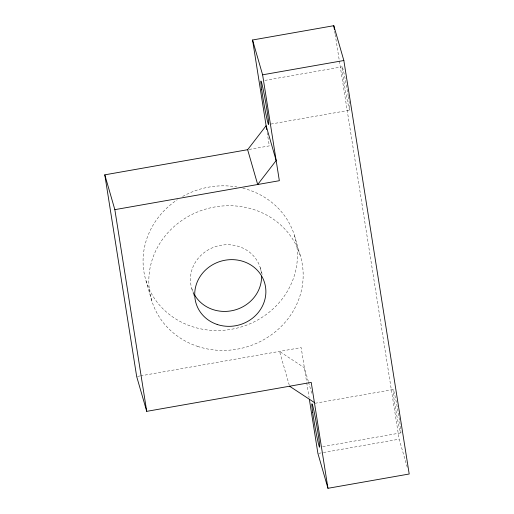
<?xml version="1.0" encoding="UTF-8"?>
<svg xmlns="http://www.w3.org/2000/svg" width="514" height="514" viewBox="0 0 514 514"><rect width="100%" height="100%" fill="white"/><g stroke="black" fill="none" stroke-linecap="round" stroke-linejoin="round"><path stroke-width="0.39" stroke-dasharray="2.57 1.93" d="M264.877 80.415L342.17 66.814M270.949 124.054L349.816 110.169M249.187 149.426L269.297 145.886L267.216 132.702M137.469 376.402L139.834 375.985M140.624 375.843L301.178 347.592L306.607 381.915M315.101 403.272L393.178 389.535A22.018 0.951 80 0 1 399.603 421.107M322.747 446.634L400.83 432.891M318.706 453.348L322.651 452.648M323.441 452.513L399.153 439.187L407.454 467.952M294.49 235.573L300.234 255.471M308.304 381.382L304.372 367.761L279.52 351.403L289.35 385.461M308.522 382.14L312.236 395.009M260.219 267.653L262.371 275.112M191.773 288.489L194.138 296.7M146.015 280.779L151.758 300.677M334.672 31.245L335.051 33.622M335.173 34.412L399.153 439.187M306.729 382.705L309.094 397.643M242.833 188.182A77.608 71.902 -16.1 0 1 287.037 291.875A77.608 71.902 -16.1 0 1 167.448 312.923A77.608 71.902 -16.1 0 1 177.369 199.702M182.663 196.464A77.608 71.902 -16.1 0 1 236.826 186.935M349.578 105.466A22.018 0.951 80 0 1 346.327 95.585A22.018 0.951 80 0 1 342.189 66.807A22.018 0.951 80 0 1 348.184 95.784M348.293 96.452A22.018 0.951 80 0 1 349.501 104.862M400.348 426.286A22.018 0.951 80 0 1 397.508 419.193A22.018 0.951 80 0 1 393.249 389.554M399.699 421.737A22.018 0.951 80 0 1 400.252 425.592M193.984 293.835A35.774 33.147 -16.1 0 1 216.266 246.386A35.774 33.147 -16.1 0 1 261.388 273.313M197.549 346.365A77.608 71.902 -16.1 0 0 302.354 264.633A77.608 71.902 -16.1 0 0 178.082 223.217A77.608 71.902 -16.1 0 0 197.549 346.365"/><path stroke-width="0.77" d="M247.639 149.702L266.111 125.718L276.159 160.535L257.687 184.52L247.639 149.702L104.798 174.837L136.679 376.544L146.728 411.354L311.227 382.41L327.964 488.3L409.202 474.004L343.847 60.517L333.798 25.7L252.56 39.996L266.727 129.599M252.56 39.996L262.609 74.813L343.847 60.517M104.798 174.837L114.847 209.654L279.346 180.703L262.609 74.813M289.568 386.22L314.42 402.578M327.964 488.3L317.915 453.483L309.338 399.217M333.798 25.7L334.421 29.658M114.847 209.654L146.728 411.354M261.575 276.211A35.774 33.147 -16.1 0 1 234.602 310.083A35.774 33.147 -16.1 0 1 194.331 294.471M217.191 324.475A35.774 33.147 -16.1 0 0 265.507 286.799A35.774 33.147 -16.1 0 0 208.215 267.704A35.774 33.147 -16.1 0 0 217.191 324.475M312.724 412.601A22.018 0.951 80 0 0 319.445 447.051A22.018 0.951 80 0 0 315.14 416.873A22.018 0.951 80 0 0 312.724 412.601M261.716 89.879A22.018 0.951 80 0 0 268.436 124.33A22.018 0.951 80 0 0 264.132 94.152A22.018 0.951 80 0 0 261.716 89.879"/></g></svg>
